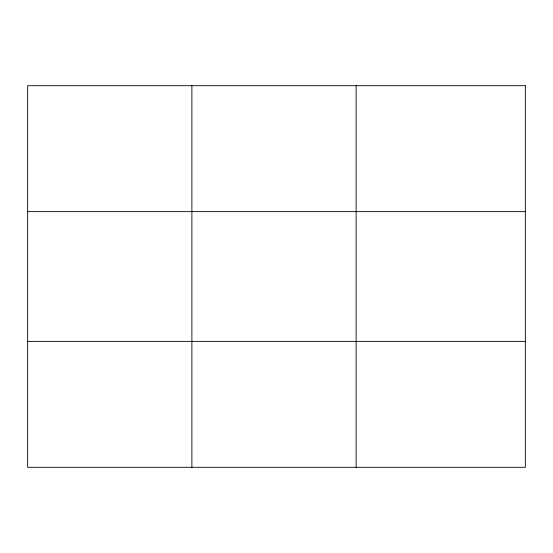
<?xml version="1.0" encoding="UTF-8"?>
<svg xmlns="http://www.w3.org/2000/svg" width="553" height="553" viewBox="0 0 553 553"><rect width="100%" height="100%" fill="white"/><g stroke="black" fill="none" stroke-linecap="round" stroke-linejoin="round"><path stroke-width="0.83" d="M191.891 467.299L191.891 85.701M356.132 467.299L356.132 85.701M27.65 211.626L525.35 211.626M27.65 341.374L525.35 341.374M525.35 85.701L525.35 467.299L27.65 467.299L27.65 85.701L525.35 85.701"/></g></svg>
